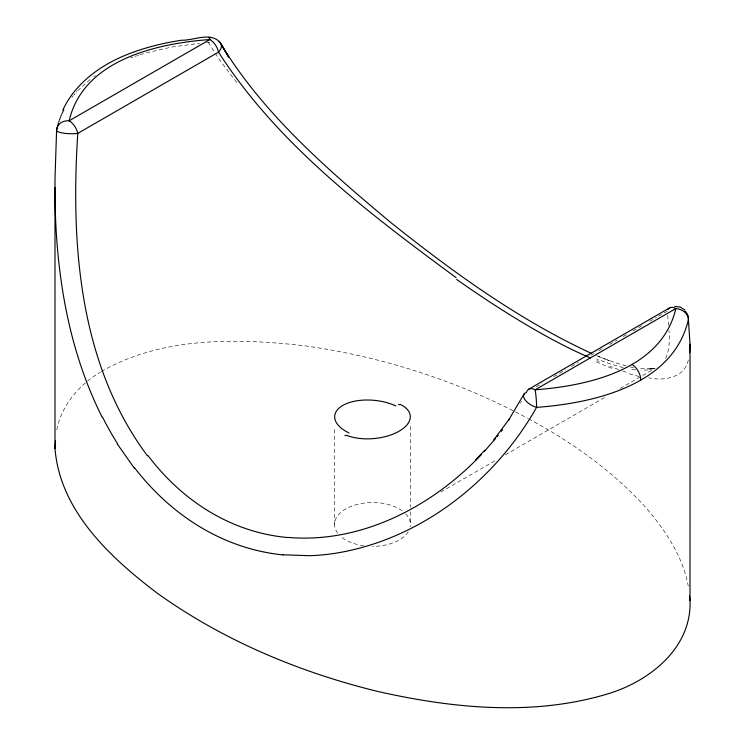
<?xml version="1.0" encoding="UTF-8"?>
<svg xmlns="http://www.w3.org/2000/svg" width="745" height="745" viewBox="0 0 745 745"><rect width="100%" height="100%" fill="white"/><g stroke="black" fill="none" stroke-linecap="round" stroke-linejoin="round"><path stroke-width="0.56" stroke-dasharray="3.73 2.79" d="M334.561 524.443L334.561 427.164M56.797 429.716C61.686 405.066 79.277 384.737 100.454 372.072M688.324 359.984C684.804 377.827 663.599 381.282 648.588 377.79M665.648 358.373C669.792 349.75 669.448 339.85 669.019 330.529M520.457 403.222L521.509 401.453M71.855 97.455L73.057 95.947M73.681 95.192L74.947 93.693M76.269 92.203L76.94 91.467M77.629 90.732L90.508 79.212M93.74 76.837L95.397 75.673M101.404 371.448C162 336.787 235.606 338.118 302.945 345.559C381.282 356.334 457.877 380.723 527.525 418.234M536.242 386.804L542.109 383.414M553.842 376.644L565.567 369.874M571.434 366.484L578.278 362.536M590.981 355.197L596.847 351.817M598.803 350.681L602.714 348.427M609.55 344.479L617.372 339.962M623.239 336.572L627.15 334.319M633.008 330.929L643.764 324.727M649.631 321.337L656.475 317.389M658.422 316.262L667.222 311.187M440.789 492.063L496.207 460.065M505.278 454.832L606.039 396.657M620.147 388.508L653.402 369.315M130.701 57.896L132.917 57.104M135.143 56.331L136.652 55.828M137.397 55.577L138.663 55.167M654.063 368.486L648.141 369.883L641.017 370.246M139.93 54.758L145.061 53.212M654.185 368.328L648.243 369.222L654.51 368.039M146.355 52.839L171.778 47.037L199.502 43.322M652.573 368.589L655.283 368.16M206.635 42.735L208.414 42.614A12.646 7.171 -29 0 1 209.829 42.065M650.879 368.831L638.875 368.496M635.587 369.883L629.655 369.026M630.186 366.922L633.511 367.574M623.211 367.676L608.814 363.458L596.708 358.978M626.098 365.879L615.37 362.75L598.58 356.52L609.308 360.71L607.222 359.891M622.773 371.057L626.852 372.407M618.573 369.576L609.792 366.223M596.484 355.551L600.572 357.302M528.522 418.774C572.197 442.269 613.331 471.455 646.632 508.444C665.704 530.934 682.951 556.655 688.259 586.147M236.733 82.499L219.505 59.823L208.414 42.614A12.646 1.211 86.1 0 1 208.423 41.711M667.678 315.386L668.647 325.341M410.439 426.326L410.439 507.121M410.439 511.74L410.439 524.443M639.108 376.476A337.671 71.39 39.3 0 1 627.737 373.32M611.738 368.263A310.022 63.474 38.6 0 1 593.765 360.654M599.11 361.437A285.158 57.067 38.4 0 1 597.015 360.617M405.671 513.808A37.939 21.903 0 0 1 410.234 526.706M408.251 531.781A37.939 21.903 0 0 1 372.5 546.346M363.784 545.759A37.939 21.903 0 0 1 341.238 536.847M337.681 533.141A37.939 21.903 0 0 1 353.614 505.445A37.939 21.903 0 0 1 403.082 511.47"/><path stroke-width="1.12" d="M58.427 123.065L56.592 130.263L55 178.949L54.99 448.481C59.963 510.735 109.813 557.102 156.618 592.713C222.466 640.076 298.559 671.971 377.091 691.295C451.554 708.188 531.017 716.336 605.368 694.582C647.88 682.597 692.04 648.839 690.01 600.396L690.038 344.218L688.408 319.735A12.646 10.812 -5.2 0 0 684.981 311.168M690.038 344.218L689.628 352.739M54.99 448.481L55.54 440.751M58.753 122.04L59.088 121.016M59.442 119.992L59.814 118.967M60.196 117.952L60.596 116.928M61.015 115.913L61.453 114.898M61.9 113.883L62.273 113.091M62.757 110.213C74.267 85.172 97.427 67.357 122.227 56.601C141.112 48.434 161.199 43.35 181.491 40.23C193.793 40.649 210.677 31.42 220.278 42.679M62.645 112.29L63.036 111.489M63.437 110.698L63.837 109.906M524.154 393.872L508.667 420.012L509.654 418.597L493.572 440.062M501.338 431.308L502.577 429.688M496.906 436.905L498.182 435.313M495.63 438.488L484.25 451.489M475.71 459.888L484.846 450.185M481.493 454.459C432.044 506.665 361.074 543.803 287.682 537.396M283.165 554.792L309.371 555.705A337.69 267.176 -85.2 0 0 335.623 553.237C420.487 539.557 494.671 481.307 536.586 407.385A12.646 1.211 86.1 0 0 535.096 389.812L675.855 308.551A12.646 10.253 11.6 0 1 688.408 319.735C672.968 385.091 594.612 403.017 536.586 407.385A12.646 6.193 27.3 0 1 524.834 399.497A12.646 6.193 27.3 0 1 526.473 392.447A12.646 7.301 60 0 1 535.096 389.812C588.913 385.798 661.69 369.324 675.855 308.551A12.646 7.301 60 0 0 668.014 309.38M669.308 308.058L528.55 389.328M674.681 306.4L680.241 307.033L684.888 310.041M591.362 353.372C518.622 319.707 453.211 272.27 390.753 222.513C327.977 169.981 264.307 115.075 221.191 44.542L228.696 57.142L220.939 43.685M398.547 404.367L399.329 404.805M345.671 435.778L344.916 435.331M456.108 277.652C368.551 213.07 277.95 144.912 218.527 52.131A12.646 7.301 60 0 0 209.904 39.532A12.646 1.211 86.1 0 0 208.749 37.725M134.324 468.251L117.282 443.946M147.463 455.838C79.007 364.044 70.654 243.876 77.778 133.392A12.646 7.301 60 0 0 69.145 120.802C83.31 60.019 156.087 43.545 209.904 39.532L69.145 120.802A12.646 10.253 11.6 0 0 56.592 130.263A12.646 2.561 2.8 0 0 63.502 133.159A12.646 2.561 2.8 0 0 77.778 133.392L218.527 52.131A12.646 7.171 -29 0 0 219.077 41.934M102.316 417.498C66.594 346.602 54.888 266.133 54.962 187.451M689.47 596.009L690.01 600.396M631.825 364.389A12.646 7.301 60 0 1 640.765 379.876M117.524 443.703A338.37 265.062 -85.2 0 1 102.596 417.265M283.147 554.923A310.022 244.77 -84.2 0 1 134.621 467.879M287.663 537.545A285.158 225.381 -83.7 0 1 147.836 455.391M590.515 357.972A285.158 57.067 38.4 0 1 456.629 279.431M400.13 404.367A37.883 19.128 -5.6 0 1 399.134 431.178A37.883 19.128 -5.6 0 1 346.527 435.257M349.042 432.947A37.883 19.212 5.4 0 1 342.784 405.438A37.883 19.212 5.4 0 1 395.8 405.951"/></g></svg>
